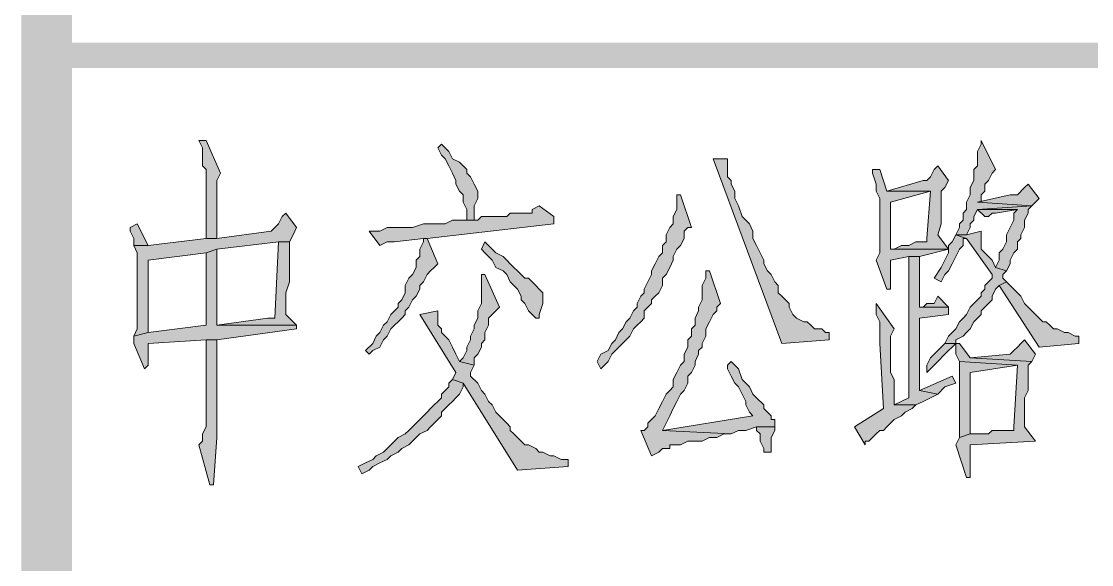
# Model space of a CAD drawing. Header units: millimetres. Extents: x 24 to 410, y 10 to 282.
# Drawn here: x 29.8 to 42.31, y 16 to 22.35 of the extents above; entities that cross this region are included whole.
import ezdxf

# ---------------------------------------------------------------- set-up
doc = ezdxf.new("R2010")
doc.units = ezdxf.units.MM

msp = doc.modelspace()

# ---------------------------------------------------------------- hatches: boundary and pattern name
h = msp.add_hatch(color=256)
h.dxf.hatch_style = 2
h.paths.add_polyline_path([(30.395333, 281.643667), (29.802667, 282.236333), (30.395333, 10.244667)])
h = msp.add_hatch(color=256)
h.dxf.hatch_style = 2
h.paths.add_polyline_path([(29.802667, 282.236333), (30.395333, 10.244667), (29.802667, 9.652)])
h = msp.add_hatch(color=256)
h.dxf.hatch_style = 2
h.paths.add_polyline_path([(30.098965, 22.098), (30.098965, 21.801667), (410.082965, 22.098)])
h = msp.add_hatch(color=256)
h.dxf.hatch_style = 2
h.paths.add_polyline_path([(30.098965, 21.801667), (410.082965, 22.098), (410.082965, 21.801667)])
h = msp.add_hatch(color=256)
h.dxf.hatch_style = 2
h.paths.add_polyline_path([(31.961667, 20.955), (31.877, 20.955), (31.919333, 20.870333), (31.919333, 20.658667), (31.961667, 20.616333), (31.961667, 19.812), (32.088667, 19.812), (32.088667, 20.066), (32.088667, 20.108333), (32.088667, 20.489333), (32.131, 20.574)])
h = msp.add_hatch(color=256)
h.dxf.hatch_style = 2
h.paths.add_polyline_path([(34.713333, 20.912667), (34.671, 20.870333), (34.713333, 20.785667), (34.755667, 20.743333), (34.798, 20.658667), (34.840333, 20.574), (34.882667, 20.489333), (34.882667, 20.447), (34.925, 20.362333), (34.967333, 20.32), (34.967333, 20.235333), (35.009667, 20.150667), (35.009667, 20.023667), (35.094333, 20.023667), (35.094333, 20.193), (35.136667, 20.277667), (35.136667, 20.362333), (35.094333, 20.447), (35.052, 20.531667), (35.009667, 20.574), (35.009667, 20.616333), (34.967333, 20.658667), (34.925, 20.701), (34.840333, 20.743333), (34.798, 20.828)])
h = msp.add_hatch(color=256)
h.dxf.hatch_style = 2
h.paths.add_polyline_path([(41.021, 20.955), (41.021, 20.912667), (40.978667, 20.828), (40.978667, 20.658667), (40.936333, 20.616333), (40.936333, 20.489333), (40.894, 20.404667), (40.894, 20.32), (40.851667, 20.235333), (40.851667, 20.150667), (40.809333, 20.108333), (40.809333, 20.023667), (40.767, 19.981333), (40.767, 19.939), (40.724667, 19.854333), (40.851667, 19.854333), (40.894, 19.939), (40.894, 19.981333), (40.936333, 20.023667), (40.936333, 20.066), (40.978667, 20.150667), (41.613667, 20.193), (40.978667, 20.235333), (41.021, 20.235333), (41.021, 20.32), (41.063333, 20.362333), (41.063333, 20.447), (41.105667, 20.489333), (41.148, 20.574), (41.190333, 20.616333)])
h = msp.add_hatch(color=256)
h.dxf.hatch_style = 2
h.paths.add_polyline_path([(38.057667, 20.743333), (37.888333, 20.743333), (38.692667, 18.584333), (39.243, 18.626667), (39.243, 18.711333), (39.200667, 18.711333), (39.158333, 18.753667), (39.073667, 18.753667), (39.031333, 18.796), (38.989, 18.838333), (38.946667, 18.838333), (38.862, 18.880667), (38.819667, 18.923), (38.777333, 19.007667), (38.777333, 19.05), (38.735, 19.092333), (38.692667, 19.134667), (38.650333, 19.177), (38.650333, 19.261667), (38.608, 19.304), (38.565667, 19.388667), (38.523333, 19.431), (38.481, 19.515667), (38.481, 19.558), (38.438667, 19.642667), (38.396333, 19.727333), (38.354, 19.812), (38.354, 19.896667), (38.311667, 19.981333), (38.227, 20.066), (38.184667, 20.193), (38.142333, 20.277667), (38.142333, 20.362333), (38.1, 20.447), (38.1, 20.489333), (38.057667, 20.531667)])
h = msp.add_hatch(color=256)
h.dxf.hatch_style = 2
h.paths.add_polyline_path([(40.513, 20.658667), (40.470667, 20.616333), (40.428333, 20.531667), (40.386, 20.489333), (40.343667, 20.489333), (39.920333, 20.362333), (40.428333, 20.362333), (40.386, 19.812), (40.386, 19.769667), (40.301333, 19.769667), (40.259, 19.769667), (40.174333, 19.727333), (40.089667, 19.727333), (40.005, 19.685), (39.962667, 19.685), (40.64, 19.685), (40.513, 19.854333), (40.555333, 19.981333), (40.555333, 20.362333), (40.597667, 20.404667), (40.64, 20.489333)])
h = msp.add_hatch(color=256)
h.dxf.hatch_style = 2
h.paths.add_polyline_path([(39.835667, 20.616333), (39.751, 20.616333), (39.751, 20.574), (39.793333, 20.447), (39.793333, 20.362333), (39.835667, 20.277667), (39.835667, 19.642667), (39.793333, 19.558), (39.920333, 19.219333), (39.962667, 19.219333), (39.962667, 19.261667), (39.962667, 19.515667), (39.962667, 19.558), (40.174333, 19.600333), (40.301333, 19.600333), (40.64, 19.685), (39.962667, 19.685), (39.962667, 19.769667), (39.962667, 20.235333), (40.428333, 20.362333), (39.920333, 20.362333)])
h = msp.add_hatch(color=256)
h.dxf.hatch_style = 2
h.paths.add_polyline_path([(41.571333, 20.447), (41.529, 20.404667), (41.444333, 20.32), (41.359667, 20.32), (40.978667, 20.235333), (41.613667, 20.193), (41.698333, 20.277667)])
h = msp.add_hatch(color=256)
h.dxf.hatch_style = 2
h.paths.add_polyline_path([(37.507298, 20.32), (37.464965, 20.32), (37.464965, 20.235333), (37.464965, 20.150667), (37.422631, 20.066), (37.422631, 19.981333), (37.380298, 19.939), (37.337965, 19.854333), (37.337965, 19.769667), (37.295631, 19.727333), (37.295631, 19.642667), (37.253298, 19.600333), (37.210965, 19.515667), (37.168631, 19.431), (37.168631, 19.388667), (37.126298, 19.304), (37.083965, 19.219333), (37.083965, 19.177), (37.041631, 19.134667), (36.999298, 19.05), (36.999298, 19.007667), (36.956965, 18.965333), (36.914631, 18.880667), (36.872298, 18.838333), (36.829965, 18.753667), (36.787631, 18.711333), (36.745298, 18.626667), (36.702965, 18.584333), (36.660631, 18.499667), (36.575965, 18.457333), (36.533631, 18.372667), (36.575965, 18.288), (36.660631, 18.372667), (36.702965, 18.457333), (36.745298, 18.499667), (36.829965, 18.584333), (36.872298, 18.626667), (36.914631, 18.669), (36.956965, 18.753667), (36.999298, 18.796), (37.041631, 18.838333), (37.083965, 18.880667), (37.083965, 18.965333), (37.126298, 19.007667), (37.168631, 19.05), (37.168631, 19.092333), (37.210965, 19.134667), (37.253298, 19.177), (37.295631, 19.261667), (37.295631, 19.346333), (37.337965, 19.388667), (37.380298, 19.473333), (37.422631, 19.558), (37.422631, 19.600333), (37.464965, 19.685), (37.507298, 19.727333), (37.549631, 19.812), (37.549631, 19.896667), (37.591965, 19.939), (37.634298, 19.939)])
h = msp.add_hatch(color=256)
h.dxf.hatch_style = 2
h.paths.add_polyline_path([(35.856333, 20.193), (35.771667, 20.150667), (35.771667, 20.108333), (35.729333, 20.108333), (35.517667, 20.108333), (35.475333, 20.066), (35.179, 20.066), (35.136667, 20.023667), (34.967333, 20.023667), (34.925, 20.023667), (34.840333, 20.023667), (34.755667, 19.981333), (34.501667, 19.981333), (34.374667, 19.939), (34.078333, 19.939), (33.993667, 19.896667), (33.866667, 19.896667), (33.993667, 19.727333), (34.078333, 19.769667), (34.163, 19.769667), (34.501667, 19.812), (34.544, 19.812), (36.025667, 19.981333), (36.025667, 20.066)])
h = msp.add_hatch(color=256)
h.dxf.hatch_style = 2
h.paths.add_polyline_path([(41.613667, 20.193), (40.978667, 20.150667), (41.444333, 20.150667), (41.402, 20.108333), (41.402, 20.023667), (41.359667, 19.939), (41.317333, 19.854333), (41.317333, 19.769667), (41.275, 19.685), (41.232667, 19.642667), (41.232667, 19.558), (41.190333, 19.473333), (41.317333, 19.431), (41.359667, 19.515667), (41.359667, 19.558), (41.402, 19.642667), (41.444333, 19.685), (41.444333, 19.769667), (41.486667, 19.812), (41.486667, 19.854333), (41.529, 19.939), (41.529, 20.023667), (41.571333, 20.108333), (41.571333, 20.150667)])
h = msp.add_hatch(color=256)
h.dxf.hatch_style = 2
h.paths.add_polyline_path([(40.978667, 20.150667), (41.063333, 20.066), (41.105667, 20.066), (41.148, 20.108333), (41.190333, 20.108333), (41.444333, 20.150667)])
h = msp.add_hatch(color=256)
h.dxf.hatch_style = 2
h.paths.add_polyline_path([(32.893, 20.108333), (32.850667, 20.066), (32.808333, 19.981333), (32.766, 19.939), (32.723667, 19.896667), (32.088667, 19.812), (31.961667, 19.812), (31.284333, 19.727333), (31.115, 19.727333), (31.157333, 19.642667), (31.157333, 18.753667), (31.115, 18.669), (31.284333, 18.711333), (31.284333, 18.753667), (31.284333, 18.838333), (31.284333, 19.558), (31.961667, 19.642667), (32.088667, 19.685), (32.808333, 19.769667), (32.935333, 19.769667), (32.977667, 19.854333), (33.02, 19.939)])
h = msp.add_hatch(color=256)
h.dxf.hatch_style = 2
h.paths.add_polyline_path([(31.157298, 19.981333), (31.072631, 19.939), (31.072631, 19.896667), (31.114965, 19.812), (31.114965, 19.727333), (31.284298, 19.727333)])
h = msp.add_hatch(color=256)
h.dxf.hatch_style = 2
h.paths.add_polyline_path([(41.021, 19.896667), (40.851667, 19.854333), (40.724667, 19.854333), (40.851667, 19.812), (41.148, 19.388667), (41.148, 19.346333), (41.105667, 19.304), (41.063333, 19.261667), (41.063333, 19.219333), (41.021, 19.177), (41.021, 19.134667), (40.978667, 19.092333), (40.936333, 19.05), (40.894, 19.007667), (40.851667, 18.923), (40.809333, 18.880667), (40.767, 18.838333), (40.724667, 18.753667), (40.682333, 18.711333), (40.64, 18.669), (40.597667, 18.584333), (40.724667, 18.584333), (40.724667, 18.457333), (40.767, 18.372667), (41.444333, 18.330333), (41.402, 17.610667), (41.402, 17.568333), (41.148, 17.568333), (41.105667, 17.526), (40.894, 17.526), (40.767, 17.483667), (40.724667, 17.399), (40.851667, 17.018), (40.894, 17.018), (40.894, 17.060333), (40.894, 17.399), (41.656, 17.441333), (41.529, 17.610667), (41.529, 17.949333), (41.571333, 18.034), (41.571333, 18.330333), (41.613667, 18.372667), (40.894, 18.415), (40.767, 18.584333), (40.724667, 18.584333), (40.724667, 18.626667), (40.809333, 18.669), (40.851667, 18.711333), (40.894, 18.753667), (40.936333, 18.838333), (40.978667, 18.880667), (41.021, 18.923), (41.021, 18.965333), (41.063333, 19.007667), (41.105667, 19.05), (41.148, 19.092333), (41.148, 19.134667), (41.190333, 19.219333), (41.232667, 19.261667), (41.317333, 19.304), (41.275, 19.346333), (41.275, 19.388667), (41.317333, 19.431), (41.190333, 19.473333), (41.148, 19.558), (41.105667, 19.600333), (41.063333, 19.642667), (41.021, 19.685)])
h = msp.add_hatch(color=256)
h.dxf.hatch_style = 2
h.paths.add_polyline_path([(32.935333, 19.769667), (32.808333, 19.769667), (32.766, 18.880667), (32.681333, 18.880667), (32.088667, 18.796), (33.02, 18.796), (32.893, 18.923), (32.893, 19.177), (32.935333, 19.304)])
h = msp.add_hatch(color=256)
h.dxf.hatch_style = 2
h.paths.add_polyline_path([(34.544, 19.812), (34.501667, 19.812), (34.501667, 19.769667), (34.459333, 19.685), (34.459333, 19.600333), (34.417, 19.558), (34.417, 19.473333), (34.374667, 19.388667), (34.332333, 19.346333), (34.29, 19.261667), (34.29, 19.177), (34.247667, 19.092333), (34.205333, 19.05), (34.205333, 19.007667), (34.163, 18.965333), (34.120667, 18.923), (34.078333, 18.838333), (34.036, 18.796), (33.993667, 18.711333), (33.951333, 18.669), (33.909, 18.584333), (33.824333, 18.499667), (33.866667, 18.457333), (33.909, 18.499667), (33.993667, 18.542), (34.036, 18.626667), (34.078333, 18.669), (34.120667, 18.753667), (34.163, 18.796), (34.205333, 18.838333), (34.247667, 18.880667), (34.29, 18.923), (34.29, 18.965333), (34.332333, 19.007667), (34.374667, 19.092333), (34.417, 19.134667), (34.459333, 19.219333), (34.459333, 19.261667), (34.501667, 19.304), (34.544, 19.388667), (34.586333, 19.431), (34.628667, 19.473333), (34.671, 19.515667)])
h = msp.add_hatch(color=256)
h.dxf.hatch_style = 2
h.paths.add_polyline_path([(35.221333, 19.769667), (35.179, 19.685), (35.221333, 19.642667), (35.263667, 19.600333), (35.306, 19.558), (35.348333, 19.473333), (35.433, 19.431), (35.475333, 19.388667), (35.517667, 19.304), (35.56, 19.261667), (35.602333, 19.219333), (35.644667, 19.134667), (35.644667, 19.092333), (35.687, 19.05), (35.729333, 18.965333), (35.771667, 18.923), (35.814, 18.880667), (35.856333, 18.880667), (35.856333, 18.923), (35.898667, 19.05), (35.898667, 19.177), (35.856333, 19.219333), (35.814, 19.261667), (35.729333, 19.346333), (35.687, 19.346333), (35.644667, 19.388667), (35.602333, 19.431), (35.56, 19.473333), (35.517667, 19.515667), (35.475333, 19.558), (35.433, 19.600333), (35.348333, 19.642667), (35.306, 19.685)])
h = msp.add_hatch(color=256)
h.dxf.hatch_style = 2
h.paths.add_polyline_path([(40.724631, 19.854333), (40.682298, 19.769667), (40.639965, 19.727333), (40.639965, 19.642667), (40.597631, 19.558), (40.555298, 19.473333), (40.470631, 19.346333), (40.555298, 19.304), (40.597631, 19.388667), (40.639965, 19.431), (40.682298, 19.515667), (40.724631, 19.600333), (40.766965, 19.685), (40.809298, 19.727333), (40.809298, 19.812), (40.851631, 19.812)])
h = msp.add_hatch(color=256)
h.dxf.hatch_style = 2
h.paths.add_polyline_path([(32.088667, 19.685), (31.961667, 19.642667), (31.961667, 18.796), (31.284333, 18.711333), (31.115, 18.669), (31.115, 18.584333), (31.242, 18.288), (31.284333, 18.330333), (31.284333, 18.584333), (31.961667, 18.626667), (32.088667, 18.626667), (33.02, 18.753667), (33.02, 18.796), (32.088667, 18.796), (32.088667, 19.05), (32.088667, 19.134667)])
h = msp.add_hatch(color=256)
h.dxf.hatch_style = 2
h.paths.add_polyline_path([(40.301333, 19.600333), (40.174333, 19.600333), (40.174333, 17.949333), (40.005, 17.864667), (40.259, 17.864667), (40.343667, 17.907), (40.428333, 17.949333), (40.513, 17.991667), (40.301333, 18.034), (40.301333, 18.880667), (40.64, 18.923), (40.64, 19.007667), (40.301333, 19.007667)])
h = msp.add_hatch(color=256)
h.dxf.hatch_style = 2
h.paths.add_polyline_path([(37.846, 19.431), (37.803667, 19.431), (37.803667, 19.346333), (37.761333, 19.261667), (37.761333, 19.092333), (37.719, 19.007667), (37.719, 18.965333), (37.676667, 18.880667), (37.676667, 18.796), (37.634333, 18.753667), (37.634333, 18.669), (37.592, 18.626667), (37.592, 18.542), (37.549667, 18.457333), (37.549667, 18.372667), (37.507333, 18.330333), (37.465, 18.245667), (37.422667, 18.161), (37.422667, 18.076333), (37.380333, 18.034), (37.338, 17.991667), (37.295667, 17.907), (37.253333, 17.822333), (37.211, 17.737667), (37.168667, 17.695333), (37.126333, 17.653), (37.126333, 17.610667), (37.084, 17.568333), (37.041667, 17.568333), (37.168667, 17.272), (37.253333, 17.314333), (37.295667, 17.356667), (37.380333, 17.356667), (37.380333, 17.399), (37.507333, 17.399), (37.592, 17.441333), (37.761333, 17.441333), (37.846, 17.483667), (37.930667, 17.483667), (38.015333, 17.526), (38.1, 17.526), (37.295667, 17.568333), (37.338, 17.653), (37.380333, 17.737667), (37.422667, 17.822333), (37.465, 17.907), (37.507333, 17.991667), (37.549667, 18.034), (37.592, 18.118667), (37.592, 18.203333), (37.634333, 18.245667), (37.676667, 18.330333), (37.676667, 18.372667), (37.719, 18.457333), (37.719, 18.499667), (37.761333, 18.542), (37.761333, 18.584333), (37.803667, 18.669), (37.803667, 18.753667), (37.846, 18.838333), (37.888333, 18.923), (37.930667, 18.965333), (37.930667, 19.007667), (37.973, 19.05)])
h = msp.add_hatch(color=256)
h.dxf.hatch_style = 2
h.paths.add_polyline_path([(35.221333, 19.388667), (35.179, 19.388667), (35.179, 19.346333), (35.179, 19.05), (35.136667, 18.965333), (35.136667, 18.880667), (35.094333, 18.796), (35.094333, 18.753667), (35.052, 18.669), (35.052, 18.626667), (35.009667, 18.542), (35.009667, 18.499667), (34.967333, 18.415), (34.925, 18.372667), (35.094333, 18.330333), (35.094333, 18.415), (35.136667, 18.457333), (35.179, 18.542), (35.179, 18.584333), (35.221333, 18.626667), (35.221333, 18.711333), (35.263667, 18.796), (35.263667, 18.880667), (35.306, 18.923), (35.348333, 18.965333), (35.390667, 19.007667)])
h = msp.add_hatch(color=256)
h.dxf.hatch_style = 2
h.paths.add_polyline_path([(41.317333, 19.304), (41.232667, 19.261667), (41.698333, 18.542), (42.164, 18.584333), (42.164, 18.669), (42.121667, 18.669), (42.037, 18.711333), (41.994667, 18.711333), (41.91, 18.753667), (41.867667, 18.753667), (41.825333, 18.796), (41.783, 18.838333), (41.740667, 18.838333), (41.698333, 18.880667), (41.656, 18.923), (41.613667, 18.965333), (41.571333, 19.007667), (41.529, 19.05), (41.486667, 19.134667), (41.444333, 19.177), (41.402, 19.219333)])
h = msp.add_hatch(color=256)
h.dxf.hatch_style = 2
h.paths.add_polyline_path([(39.793333, 19.05), (39.793333, 18.923), (39.835667, 18.838333), (39.835667, 18.584333), (39.878, 17.822333), (39.539333, 17.610667), (39.666333, 17.399), (39.666333, 17.441333), (39.708667, 17.441333), (39.751, 17.483667), (39.793333, 17.526), (39.835667, 17.568333), (39.878, 17.568333), (39.920333, 17.610667), (39.962667, 17.653), (40.005, 17.695333), (40.089667, 17.737667), (40.132, 17.78), (40.216667, 17.822333), (40.259, 17.864667), (40.005, 17.864667), (40.005, 17.907), (40.005, 18.161), (39.962667, 18.245667), (39.962667, 18.669), (40.005, 18.753667)])
h = msp.add_hatch(color=256)
h.dxf.hatch_style = 2
h.paths.add_polyline_path([(40.513, 19.134667), (40.470667, 19.05), (40.386, 19.05), (40.343667, 19.007667), (40.301333, 19.007667), (40.64, 19.007667)])
h = msp.add_hatch(color=256)
h.dxf.hatch_style = 2
h.paths.add_polyline_path([(34.671, 18.965333), (34.459333, 18.923), (34.882667, 18.245667), (34.840333, 18.161), (34.967333, 18.118667), (35.602333, 17.102667), (36.195, 17.145), (36.195, 17.229667), (36.152667, 17.229667), (36.110333, 17.229667), (36.025667, 17.272), (35.983333, 17.272), (35.898667, 17.314333), (35.856333, 17.314333), (35.814, 17.356667), (35.729333, 17.399), (35.687, 17.399), (35.644667, 17.441333), (35.602333, 17.483667), (35.56, 17.526), (35.517667, 17.568333), (35.517667, 17.610667), (35.475333, 17.653), (35.433, 17.695333), (35.390667, 17.737667), (35.348333, 17.78), (35.306, 17.864667), (35.263667, 17.907), (35.221333, 17.991667), (35.179, 18.034), (35.136667, 18.118667), (35.052, 18.203333), (35.052, 18.245667), (35.094333, 18.330333), (34.925, 18.372667), (34.882667, 18.457333), (34.840333, 18.542), (34.798, 18.626667), (34.755667, 18.669), (34.713333, 18.711333), (34.713333, 18.753667), (34.671, 18.796)])
h = msp.add_hatch(color=256)
h.dxf.hatch_style = 2
h.paths.add_polyline_path([(32.088667, 18.626667), (31.961667, 18.626667), (31.961667, 18.499667), (31.961667, 17.610667), (31.919333, 17.526), (31.919333, 17.441333), (31.877, 17.399), (32.004, 16.933333), (32.046333, 16.933333), (32.088667, 17.483667), (32.088667, 17.737667), (32.088667, 17.864667)])
h = msp.add_hatch(color=256)
h.dxf.hatch_style = 2
h.paths.add_polyline_path([(40.597667, 18.584333), (40.555333, 18.542), (40.470667, 18.457333), (40.428333, 18.415), (40.386, 18.330333), (40.386, 18.245667), (40.470667, 18.330333), (40.513, 18.372667), (40.597667, 18.457333), (40.64, 18.499667), (40.682333, 18.542), (40.724667, 18.584333)])
h = msp.add_hatch(color=256)
h.dxf.hatch_style = 2
h.paths.add_polyline_path([(41.529, 18.626667), (41.486667, 18.584333), (41.444333, 18.542), (41.402, 18.499667), (41.359667, 18.457333), (40.894, 18.415), (41.613667, 18.372667), (41.656, 18.457333)])
h = msp.add_hatch(color=256)
h.dxf.hatch_style = 2
h.paths.add_polyline_path([(38.1, 18.372667), (38.057667, 18.330333), (38.057667, 18.288), (38.1, 18.203333), (38.142333, 18.118667), (38.184667, 18.076333), (38.227, 17.991667), (38.269333, 17.907), (38.269333, 17.864667), (38.311667, 17.78), (38.354, 17.737667), (37.295667, 17.568333), (38.1, 17.526), (38.184667, 17.568333), (38.269333, 17.568333), (38.396333, 17.610667), (38.608, 17.610667), (38.608, 17.653), (38.608, 17.695333), (38.565667, 17.695333), (38.565667, 17.737667), (38.523333, 17.78), (38.481, 17.822333), (38.481, 17.864667), (38.396333, 17.949333), (38.354, 17.991667), (38.311667, 18.076333), (38.227, 18.161), (38.184667, 18.288)])
h = msp.add_hatch(color=256)
h.dxf.hatch_style = 2
h.paths.add_polyline_path([(40.767035, 18.372667), (40.767035, 17.483667), (40.894035, 17.526), (40.894035, 18.245667), (41.444369, 18.330333)])
h = msp.add_hatch(color=256)
h.dxf.hatch_style = 2
h.paths.add_polyline_path([(34.840333, 18.161), (34.798, 18.118667), (34.798, 18.076333), (34.755667, 18.034), (34.713333, 17.991667), (34.713333, 17.949333), (34.671, 17.907), (34.628667, 17.864667), (34.586333, 17.822333), (34.544, 17.78), (34.501667, 17.737667), (34.459333, 17.695333), (34.417, 17.653), (34.374667, 17.610667), (34.332333, 17.568333), (34.29, 17.526), (34.205333, 17.483667), (34.163, 17.441333), (34.078333, 17.356667), (34.036, 17.314333), (33.951333, 17.272), (33.909, 17.229667), (33.824333, 17.187333), (33.739667, 17.145), (33.782, 17.060333), (33.866667, 17.102667), (33.909, 17.145), (33.993667, 17.187333), (34.078333, 17.229667), (34.120667, 17.272), (34.205333, 17.314333), (34.247667, 17.356667), (34.332333, 17.399), (34.374667, 17.441333), (34.417, 17.483667), (34.459333, 17.526), (34.544, 17.568333), (34.586333, 17.610667), (34.628667, 17.653), (34.671, 17.695333), (34.713333, 17.737667), (34.713333, 17.78), (34.755667, 17.822333), (34.798, 17.864667), (34.840333, 17.907), (34.882667, 17.949333), (34.925, 17.991667), (34.967333, 18.076333), (34.967333, 18.118667)])
h = msp.add_hatch(color=256)
h.dxf.hatch_style = 2
h.paths.add_polyline_path([(40.682298, 18.203333), (40.301298, 18.034), (40.512965, 17.991667), (40.597631, 18.076333), (40.724631, 18.118667)])
h = msp.add_hatch(color=256)
h.dxf.hatch_style = 2
h.paths.add_polyline_path([(38.607965, 17.610667), (38.396298, 17.610667), (38.396298, 17.568333), (38.438631, 17.526), (38.438631, 17.441333), (38.480965, 17.356667), (38.480965, 17.314333), (38.565631, 17.314333), (38.565631, 17.483667), (38.607965, 17.568333)])

# ---------------------------------------------------------------- linework, layer by layer
at = {"lineweight": 0}
for points in [[(31.961667, 20.955), (31.877, 20.955), (31.919333, 20.870333), (31.919333, 20.658667), (31.961667, 20.616333), (31.961667, 19.812), (32.088667, 19.812), (32.088667, 20.066), (32.088667, 20.108333), (32.088667, 20.489333), (32.131, 20.574)], [(34.713333, 20.912667), (34.671, 20.870333), (34.713333, 20.785667), (34.755667, 20.743333), (34.798, 20.658667), (34.840333, 20.574), (34.882667, 20.489333), (34.882667, 20.447), (34.925, 20.362333), (34.967333, 20.32), (34.967333, 20.235333), (35.009667, 20.150667), (35.009667, 20.023667), (35.094333, 20.023667), (35.094333, 20.193), (35.136667, 20.277667), (35.136667, 20.362333), (35.094333, 20.447), (35.052, 20.531667), (35.009667, 20.574), (35.009667, 20.616333), (34.967333, 20.658667), (34.925, 20.701), (34.840333, 20.743333), (34.798, 20.828)], [(41.021, 20.955), (41.021, 20.912667), (40.978667, 20.828), (40.978667, 20.658667), (40.936333, 20.616333), (40.936333, 20.489333), (40.894, 20.404667), (40.894, 20.32), (40.851667, 20.235333), (40.851667, 20.150667), (40.809333, 20.108333), (40.809333, 20.023667), (40.767, 19.981333), (40.767, 19.939), (40.724667, 19.854333), (40.851667, 19.854333), (40.894, 19.939), (40.894, 19.981333), (40.936333, 20.023667), (40.936333, 20.066), (40.978667, 20.150667), (41.613667, 20.193), (40.978667, 20.235333), (41.021, 20.235333), (41.021, 20.32), (41.063333, 20.362333), (41.063333, 20.447), (41.105667, 20.489333), (41.148, 20.574), (41.190333, 20.616333)], [(38.057667, 20.743333), (37.888333, 20.743333), (38.692667, 18.584333), (39.243, 18.626667), (39.243, 18.711333), (39.200667, 18.711333), (39.158333, 18.753667), (39.073667, 18.753667), (39.031333, 18.796), (38.989, 18.838333), (38.946667, 18.838333), (38.862, 18.880667), (38.819667, 18.923), (38.777333, 19.007667), (38.777333, 19.05), (38.735, 19.092333), (38.692667, 19.134667), (38.650333, 19.177), (38.650333, 19.261667), (38.608, 19.304), (38.565667, 19.388667), (38.523333, 19.431), (38.481, 19.515667), (38.481, 19.558), (38.438667, 19.642667), (38.396333, 19.727333), (38.354, 19.812), (38.354, 19.896667), (38.311667, 19.981333), (38.227, 20.066), (38.184667, 20.193), (38.142333, 20.277667), (38.142333, 20.362333), (38.1, 20.447), (38.1, 20.489333), (38.057667, 20.531667)], [(40.513, 20.658667), (40.470667, 20.616333), (40.428333, 20.531667), (40.386, 20.489333), (40.343667, 20.489333), (39.920333, 20.362333), (40.428333, 20.362333), (40.386, 19.812), (40.386, 19.769667), (40.301333, 19.769667), (40.259, 19.769667), (40.174333, 19.727333), (40.089667, 19.727333), (40.005, 19.685), (39.962667, 19.685), (40.64, 19.685), (40.513, 19.854333), (40.555333, 19.981333), (40.555333, 20.362333), (40.597667, 20.404667), (40.64, 20.489333)], [(39.835667, 20.616333), (39.751, 20.616333), (39.751, 20.574), (39.793333, 20.447), (39.793333, 20.362333), (39.835667, 20.277667), (39.835667, 19.642667), (39.793333, 19.558), (39.920333, 19.219333), (39.962667, 19.219333), (39.962667, 19.261667), (39.962667, 19.515667), (39.962667, 19.558), (40.174333, 19.600333), (40.301333, 19.600333), (40.64, 19.685), (39.962667, 19.685), (39.962667, 19.769667), (39.962667, 20.235333), (40.428333, 20.362333), (39.920333, 20.362333)], [(41.571333, 20.447), (41.529, 20.404667), (41.444333, 20.32), (41.359667, 20.32), (40.978667, 20.235333), (41.613667, 20.193), (41.698333, 20.277667)], [(37.507298, 20.32), (37.464965, 20.32), (37.464965, 20.235333), (37.464965, 20.150667), (37.422631, 20.066), (37.422631, 19.981333), (37.380298, 19.939), (37.337965, 19.854333), (37.337965, 19.769667), (37.295631, 19.727333), (37.295631, 19.642667), (37.253298, 19.600333), (37.210965, 19.515667), (37.168631, 19.431), (37.168631, 19.388667), (37.126298, 19.304), (37.083965, 19.219333), (37.083965, 19.177), (37.041631, 19.134667), (36.999298, 19.05), (36.999298, 19.007667), (36.956965, 18.965333), (36.914631, 18.880667), (36.872298, 18.838333), (36.829965, 18.753667), (36.787631, 18.711333), (36.745298, 18.626667), (36.702965, 18.584333), (36.660631, 18.499667), (36.575965, 18.457333), (36.533631, 18.372667), (36.575965, 18.288), (36.660631, 18.372667), (36.702965, 18.457333), (36.745298, 18.499667), (36.829965, 18.584333), (36.872298, 18.626667), (36.914631, 18.669), (36.956965, 18.753667), (36.999298, 18.796), (37.041631, 18.838333), (37.083965, 18.880667), (37.083965, 18.965333), (37.126298, 19.007667), (37.168631, 19.05), (37.168631, 19.092333), (37.210965, 19.134667), (37.253298, 19.177), (37.295631, 19.261667), (37.295631, 19.346333), (37.337965, 19.388667), (37.380298, 19.473333), (37.422631, 19.558), (37.422631, 19.600333), (37.464965, 19.685), (37.507298, 19.727333), (37.549631, 19.812), (37.549631, 19.896667), (37.591965, 19.939), (37.634298, 19.939)], [(35.856333, 20.193), (35.771667, 20.150667), (35.771667, 20.108333), (35.729333, 20.108333), (35.517667, 20.108333), (35.475333, 20.066), (35.179, 20.066), (35.136667, 20.023667), (34.967333, 20.023667), (34.925, 20.023667), (34.840333, 20.023667), (34.755667, 19.981333), (34.501667, 19.981333), (34.374667, 19.939), (34.078333, 19.939), (33.993667, 19.896667), (33.866667, 19.896667), (33.993667, 19.727333), (34.078333, 19.769667), (34.163, 19.769667), (34.501667, 19.812), (34.544, 19.812), (36.025667, 19.981333), (36.025667, 20.066)], [(41.613667, 20.193), (40.978667, 20.150667), (41.444333, 20.150667), (41.402, 20.108333), (41.402, 20.023667), (41.359667, 19.939), (41.317333, 19.854333), (41.317333, 19.769667), (41.275, 19.685), (41.232667, 19.642667), (41.232667, 19.558), (41.190333, 19.473333), (41.317333, 19.431), (41.359667, 19.515667), (41.359667, 19.558), (41.402, 19.642667), (41.444333, 19.685), (41.444333, 19.769667), (41.486667, 19.812), (41.486667, 19.854333), (41.529, 19.939), (41.529, 20.023667), (41.571333, 20.108333), (41.571333, 20.150667)], [(40.978667, 20.150667), (41.063333, 20.066), (41.105667, 20.066), (41.148, 20.108333), (41.190333, 20.108333), (41.444333, 20.150667)], [(32.893, 20.108333), (32.850667, 20.066), (32.808333, 19.981333), (32.766, 19.939), (32.723667, 19.896667), (32.088667, 19.812), (31.961667, 19.812), (31.284333, 19.727333), (31.115, 19.727333), (31.157333, 19.642667), (31.157333, 18.753667), (31.115, 18.669), (31.284333, 18.711333), (31.284333, 18.753667), (31.284333, 18.838333), (31.284333, 19.558), (31.961667, 19.642667), (32.088667, 19.685), (32.808333, 19.769667), (32.935333, 19.769667), (32.977667, 19.854333), (33.02, 19.939)], [(31.157298, 19.981333), (31.072631, 19.939), (31.072631, 19.896667), (31.114965, 19.812), (31.114965, 19.727333), (31.284298, 19.727333)], [(41.021, 19.896667), (40.851667, 19.854333), (40.724667, 19.854333), (40.851667, 19.812), (41.148, 19.388667), (41.148, 19.346333), (41.105667, 19.304), (41.063333, 19.261667), (41.063333, 19.219333), (41.021, 19.177), (41.021, 19.134667), (40.978667, 19.092333), (40.936333, 19.05), (40.894, 19.007667), (40.851667, 18.923), (40.809333, 18.880667), (40.767, 18.838333), (40.724667, 18.753667), (40.682333, 18.711333), (40.64, 18.669), (40.597667, 18.584333), (40.724667, 18.584333), (40.724667, 18.457333), (40.767, 18.372667), (41.444333, 18.330333), (41.402, 17.610667), (41.402, 17.568333), (41.148, 17.568333), (41.105667, 17.526), (40.894, 17.526), (40.767, 17.483667), (40.724667, 17.399), (40.851667, 17.018), (40.894, 17.018), (40.894, 17.060333), (40.894, 17.399), (41.656, 17.441333), (41.529, 17.610667), (41.529, 17.949333), (41.571333, 18.034), (41.571333, 18.330333), (41.613667, 18.372667), (40.894, 18.415), (40.767, 18.584333), (40.724667, 18.584333), (40.724667, 18.626667), (40.809333, 18.669), (40.851667, 18.711333), (40.894, 18.753667), (40.936333, 18.838333), (40.978667, 18.880667), (41.021, 18.923), (41.021, 18.965333), (41.063333, 19.007667), (41.105667, 19.05), (41.148, 19.092333), (41.148, 19.134667), (41.190333, 19.219333), (41.232667, 19.261667), (41.317333, 19.304), (41.275, 19.346333), (41.275, 19.388667), (41.317333, 19.431), (41.190333, 19.473333), (41.148, 19.558), (41.105667, 19.600333), (41.063333, 19.642667), (41.021, 19.685)], [(32.935333, 19.769667), (32.808333, 19.769667), (32.766, 18.880667), (32.681333, 18.880667), (32.088667, 18.796), (33.02, 18.796), (32.893, 18.923), (32.893, 19.177), (32.935333, 19.304)], [(34.544, 19.812), (34.501667, 19.812), (34.501667, 19.769667), (34.459333, 19.685), (34.459333, 19.600333), (34.417, 19.558), (34.417, 19.473333), (34.374667, 19.388667), (34.332333, 19.346333), (34.29, 19.261667), (34.29, 19.177), (34.247667, 19.092333), (34.205333, 19.05), (34.205333, 19.007667), (34.163, 18.965333), (34.120667, 18.923), (34.078333, 18.838333), (34.036, 18.796), (33.993667, 18.711333), (33.951333, 18.669), (33.909, 18.584333), (33.824333, 18.499667), (33.866667, 18.457333), (33.909, 18.499667), (33.993667, 18.542), (34.036, 18.626667), (34.078333, 18.669), (34.120667, 18.753667), (34.163, 18.796), (34.205333, 18.838333), (34.247667, 18.880667), (34.29, 18.923), (34.29, 18.965333), (34.332333, 19.007667), (34.374667, 19.092333), (34.417, 19.134667), (34.459333, 19.219333), (34.459333, 19.261667), (34.501667, 19.304), (34.544, 19.388667), (34.586333, 19.431), (34.628667, 19.473333), (34.671, 19.515667)], [(35.221333, 19.769667), (35.179, 19.685), (35.221333, 19.642667), (35.263667, 19.600333), (35.306, 19.558), (35.348333, 19.473333), (35.433, 19.431), (35.475333, 19.388667), (35.517667, 19.304), (35.56, 19.261667), (35.602333, 19.219333), (35.644667, 19.134667), (35.644667, 19.092333), (35.687, 19.05), (35.729333, 18.965333), (35.771667, 18.923), (35.814, 18.880667), (35.856333, 18.880667), (35.856333, 18.923), (35.898667, 19.05), (35.898667, 19.177), (35.856333, 19.219333), (35.814, 19.261667), (35.729333, 19.346333), (35.687, 19.346333), (35.644667, 19.388667), (35.602333, 19.431), (35.56, 19.473333), (35.517667, 19.515667), (35.475333, 19.558), (35.433, 19.600333), (35.348333, 19.642667), (35.306, 19.685)], [(40.724631, 19.854333), (40.682298, 19.769667), (40.639965, 19.727333), (40.639965, 19.642667), (40.597631, 19.558), (40.555298, 19.473333), (40.470631, 19.346333), (40.555298, 19.304), (40.597631, 19.388667), (40.639965, 19.431), (40.682298, 19.515667), (40.724631, 19.600333), (40.766965, 19.685), (40.809298, 19.727333), (40.809298, 19.812), (40.851631, 19.812)], [(32.088667, 19.685), (31.961667, 19.642667), (31.961667, 18.796), (31.284333, 18.711333), (31.115, 18.669), (31.115, 18.584333), (31.242, 18.288), (31.284333, 18.330333), (31.284333, 18.584333), (31.961667, 18.626667), (32.088667, 18.626667), (33.02, 18.753667), (33.02, 18.796), (32.088667, 18.796), (32.088667, 19.05), (32.088667, 19.134667)], [(40.301333, 19.600333), (40.174333, 19.600333), (40.174333, 17.949333), (40.005, 17.864667), (40.259, 17.864667), (40.343667, 17.907), (40.428333, 17.949333), (40.513, 17.991667), (40.301333, 18.034), (40.301333, 18.880667), (40.64, 18.923), (40.64, 19.007667), (40.301333, 19.007667)], [(37.846, 19.431), (37.803667, 19.431), (37.803667, 19.346333), (37.761333, 19.261667), (37.761333, 19.092333), (37.719, 19.007667), (37.719, 18.965333), (37.676667, 18.880667), (37.676667, 18.796), (37.634333, 18.753667), (37.634333, 18.669), (37.592, 18.626667), (37.592, 18.542), (37.549667, 18.457333), (37.549667, 18.372667), (37.507333, 18.330333), (37.465, 18.245667), (37.422667, 18.161), (37.422667, 18.076333), (37.380333, 18.034), (37.338, 17.991667), (37.295667, 17.907), (37.253333, 17.822333), (37.211, 17.737667), (37.168667, 17.695333), (37.126333, 17.653), (37.126333, 17.610667), (37.084, 17.568333), (37.041667, 17.568333), (37.168667, 17.272), (37.253333, 17.314333), (37.295667, 17.356667), (37.380333, 17.356667), (37.380333, 17.399), (37.507333, 17.399), (37.592, 17.441333), (37.761333, 17.441333), (37.846, 17.483667), (37.930667, 17.483667), (38.015333, 17.526), (38.1, 17.526), (37.295667, 17.568333), (37.338, 17.653), (37.380333, 17.737667), (37.422667, 17.822333), (37.465, 17.907), (37.507333, 17.991667), (37.549667, 18.034), (37.592, 18.118667), (37.592, 18.203333), (37.634333, 18.245667), (37.676667, 18.330333), (37.676667, 18.372667), (37.719, 18.457333), (37.719, 18.499667), (37.761333, 18.542), (37.761333, 18.584333), (37.803667, 18.669), (37.803667, 18.753667), (37.846, 18.838333), (37.888333, 18.923), (37.930667, 18.965333), (37.930667, 19.007667), (37.973, 19.05)], [(35.221333, 19.388667), (35.179, 19.388667), (35.179, 19.346333), (35.179, 19.05), (35.136667, 18.965333), (35.136667, 18.880667), (35.094333, 18.796), (35.094333, 18.753667), (35.052, 18.669), (35.052, 18.626667), (35.009667, 18.542), (35.009667, 18.499667), (34.967333, 18.415), (34.925, 18.372667), (35.094333, 18.330333), (35.094333, 18.415), (35.136667, 18.457333), (35.179, 18.542), (35.179, 18.584333), (35.221333, 18.626667), (35.221333, 18.711333), (35.263667, 18.796), (35.263667, 18.880667), (35.306, 18.923), (35.348333, 18.965333), (35.390667, 19.007667)], [(41.317333, 19.304), (41.232667, 19.261667), (41.698333, 18.542), (42.164, 18.584333), (42.164, 18.669), (42.121667, 18.669), (42.037, 18.711333), (41.994667, 18.711333), (41.91, 18.753667), (41.867667, 18.753667), (41.825333, 18.796), (41.783, 18.838333), (41.740667, 18.838333), (41.698333, 18.880667), (41.656, 18.923), (41.613667, 18.965333), (41.571333, 19.007667), (41.529, 19.05), (41.486667, 19.134667), (41.444333, 19.177), (41.402, 19.219333)], [(39.793333, 19.05), (39.793333, 18.923), (39.835667, 18.838333), (39.835667, 18.584333), (39.878, 17.822333), (39.539333, 17.610667), (39.666333, 17.399), (39.666333, 17.441333), (39.708667, 17.441333), (39.751, 17.483667), (39.793333, 17.526), (39.835667, 17.568333), (39.878, 17.568333), (39.920333, 17.610667), (39.962667, 17.653), (40.005, 17.695333), (40.089667, 17.737667), (40.132, 17.78), (40.216667, 17.822333), (40.259, 17.864667), (40.005, 17.864667), (40.005, 17.907), (40.005, 18.161), (39.962667, 18.245667), (39.962667, 18.669), (40.005, 18.753667)], [(40.513, 19.134667), (40.470667, 19.05), (40.386, 19.05), (40.343667, 19.007667), (40.301333, 19.007667), (40.64, 19.007667)], [(34.671, 18.965333), (34.459333, 18.923), (34.882667, 18.245667), (34.840333, 18.161), (34.967333, 18.118667), (35.602333, 17.102667), (36.195, 17.145), (36.195, 17.229667), (36.152667, 17.229667), (36.110333, 17.229667), (36.025667, 17.272), (35.983333, 17.272), (35.898667, 17.314333), (35.856333, 17.314333), (35.814, 17.356667), (35.729333, 17.399), (35.687, 17.399), (35.644667, 17.441333), (35.602333, 17.483667), (35.56, 17.526), (35.517667, 17.568333), (35.517667, 17.610667), (35.475333, 17.653), (35.433, 17.695333), (35.390667, 17.737667), (35.348333, 17.78), (35.306, 17.864667), (35.263667, 17.907), (35.221333, 17.991667), (35.179, 18.034), (35.136667, 18.118667), (35.052, 18.203333), (35.052, 18.245667), (35.094333, 18.330333), (34.925, 18.372667), (34.882667, 18.457333), (34.840333, 18.542), (34.798, 18.626667), (34.755667, 18.669), (34.713333, 18.711333), (34.713333, 18.753667), (34.671, 18.796)], [(32.088667, 18.626667), (31.961667, 18.626667), (31.961667, 18.499667), (31.961667, 17.610667), (31.919333, 17.526), (31.919333, 17.441333), (31.877, 17.399), (32.004, 16.933333), (32.046333, 16.933333), (32.088667, 17.483667), (32.088667, 17.737667), (32.088667, 17.864667)], [(40.597667, 18.584333), (40.555333, 18.542), (40.470667, 18.457333), (40.428333, 18.415), (40.386, 18.330333), (40.386, 18.245667), (40.470667, 18.330333), (40.513, 18.372667), (40.597667, 18.457333), (40.64, 18.499667), (40.682333, 18.542), (40.724667, 18.584333)], [(41.529, 18.626667), (41.486667, 18.584333), (41.444333, 18.542), (41.402, 18.499667), (41.359667, 18.457333), (40.894, 18.415), (41.613667, 18.372667), (41.656, 18.457333)], [(38.1, 18.372667), (38.057667, 18.330333), (38.057667, 18.288), (38.1, 18.203333), (38.142333, 18.118667), (38.184667, 18.076333), (38.227, 17.991667), (38.269333, 17.907), (38.269333, 17.864667), (38.311667, 17.78), (38.354, 17.737667), (37.295667, 17.568333), (38.1, 17.526), (38.184667, 17.568333), (38.269333, 17.568333), (38.396333, 17.610667), (38.608, 17.610667), (38.608, 17.653), (38.608, 17.695333), (38.565667, 17.695333), (38.565667, 17.737667), (38.523333, 17.78), (38.481, 17.822333), (38.481, 17.864667), (38.396333, 17.949333), (38.354, 17.991667), (38.311667, 18.076333), (38.227, 18.161), (38.184667, 18.288)], [(40.767035, 18.372667), (40.767035, 17.483667), (40.894035, 17.526), (40.894035, 18.245667), (41.444369, 18.330333)], [(34.840333, 18.161), (34.798, 18.118667), (34.798, 18.076333), (34.755667, 18.034), (34.713333, 17.991667), (34.713333, 17.949333), (34.671, 17.907), (34.628667, 17.864667), (34.586333, 17.822333), (34.544, 17.78), (34.501667, 17.737667), (34.459333, 17.695333), (34.417, 17.653), (34.374667, 17.610667), (34.332333, 17.568333), (34.29, 17.526), (34.205333, 17.483667), (34.163, 17.441333), (34.078333, 17.356667), (34.036, 17.314333), (33.951333, 17.272), (33.909, 17.229667), (33.824333, 17.187333), (33.739667, 17.145), (33.782, 17.060333), (33.866667, 17.102667), (33.909, 17.145), (33.993667, 17.187333), (34.078333, 17.229667), (34.120667, 17.272), (34.205333, 17.314333), (34.247667, 17.356667), (34.332333, 17.399), (34.374667, 17.441333), (34.417, 17.483667), (34.459333, 17.526), (34.544, 17.568333), (34.586333, 17.610667), (34.628667, 17.653), (34.671, 17.695333), (34.713333, 17.737667), (34.713333, 17.78), (34.755667, 17.822333), (34.798, 17.864667), (34.840333, 17.907), (34.882667, 17.949333), (34.925, 17.991667), (34.967333, 18.076333), (34.967333, 18.118667)], [(40.682298, 18.203333), (40.301298, 18.034), (40.512965, 17.991667), (40.597631, 18.076333), (40.724631, 18.118667)], [(38.607965, 17.610667), (38.396298, 17.610667), (38.396298, 17.568333), (38.438631, 17.526), (38.438631, 17.441333), (38.480965, 17.356667), (38.480965, 17.314333), (38.565631, 17.314333), (38.565631, 17.483667), (38.607965, 17.568333)]]:
    msp.add_lwpolyline(points, close=True, dxfattribs=at)

doc.saveas('drawing.dxf')
